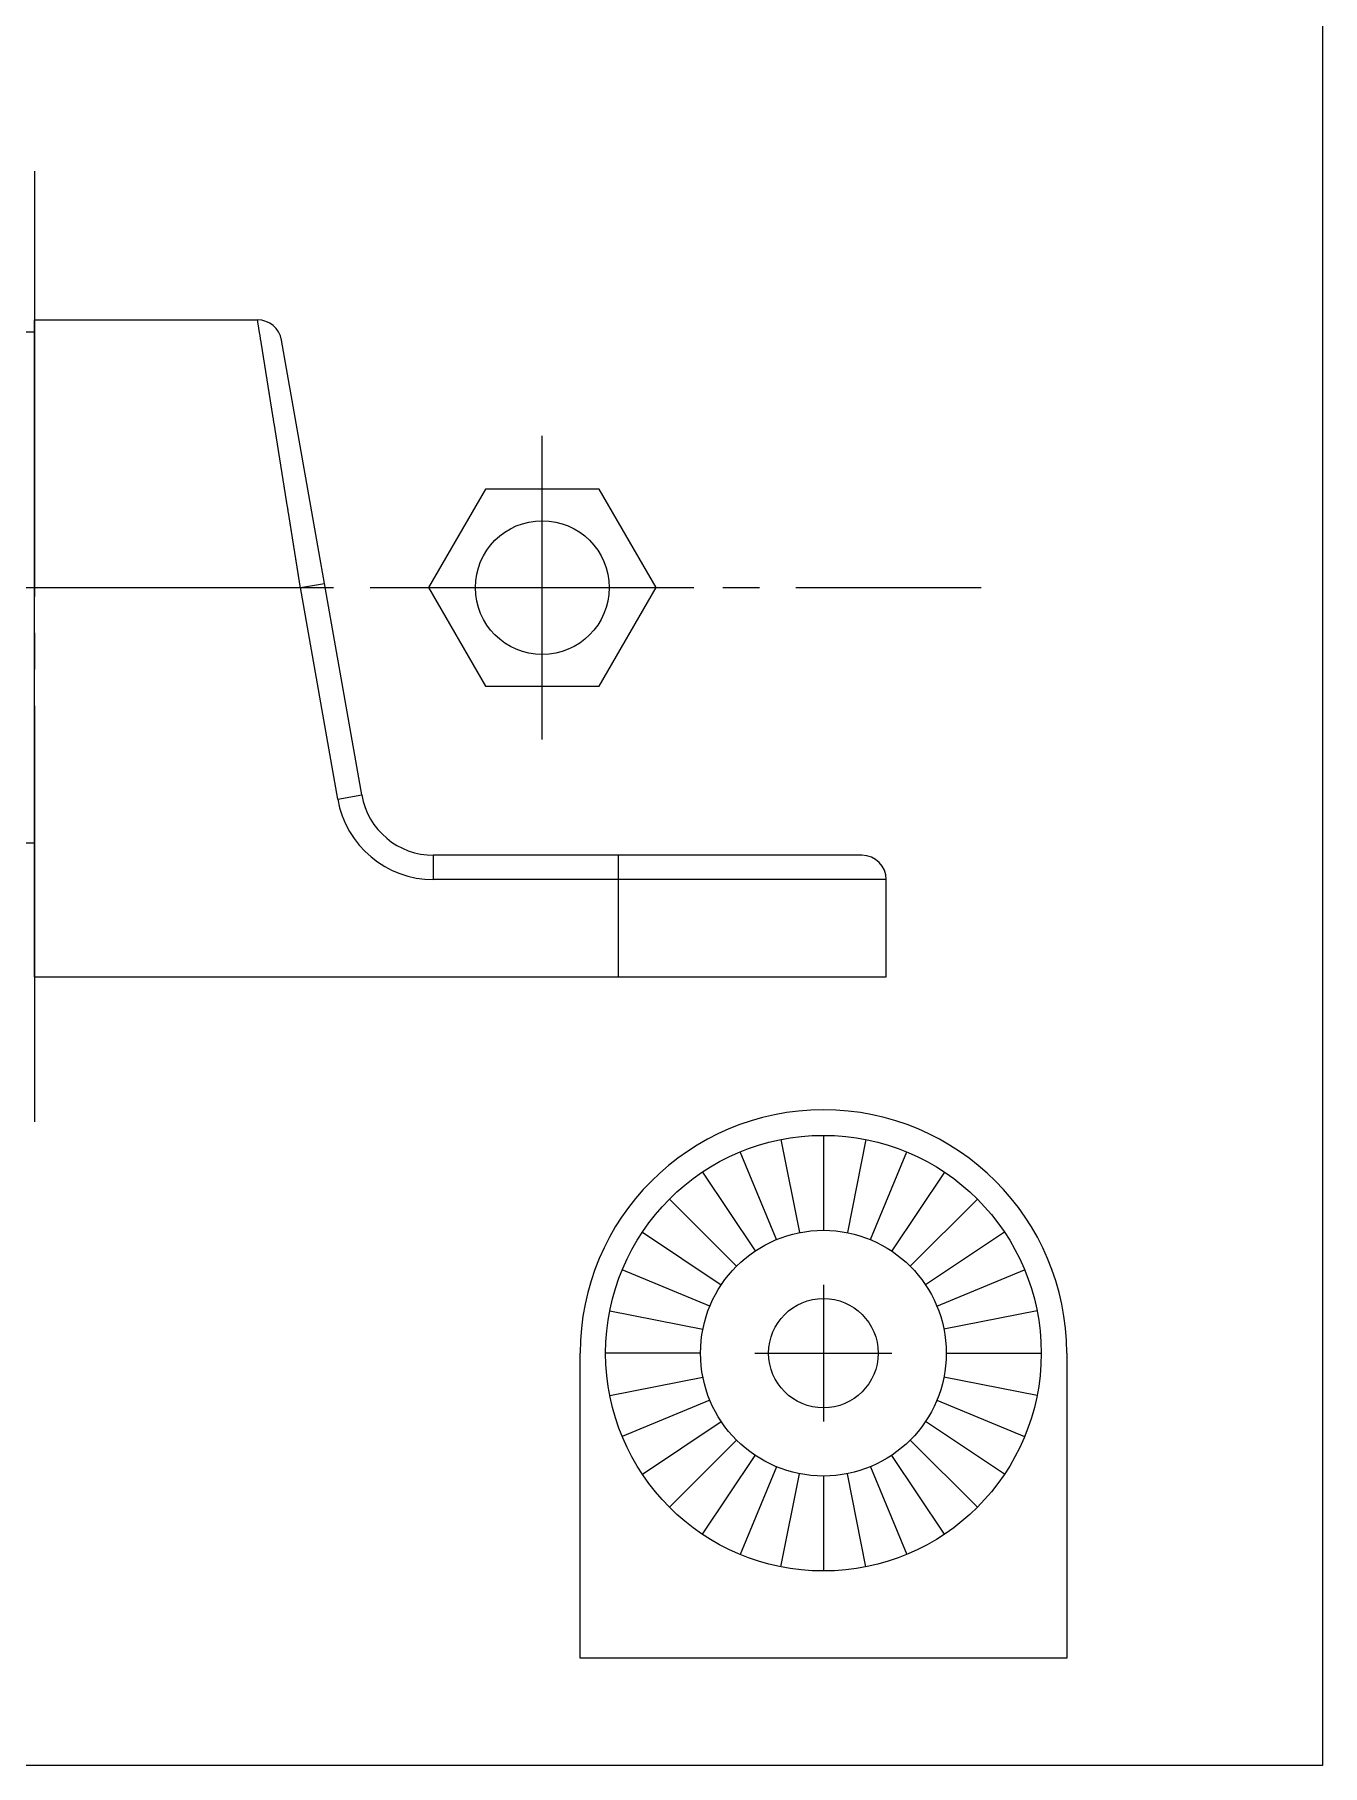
# Model space of a CAD drawing. Extents: x 118 to 448, y 15 to 277.
# Drawn here: x 395.1 to 448.1, y 128.6 to 199.8 of the extents above; entities that cross this region are included whole.
import ezdxf

# ---------------------------------------------------------------- set-up
doc = ezdxf.new("R2010")
doc.units = 0
doc.linetypes.add('CENTER', pattern=[17.5, 13, -1.5, 1.5, -1.5])
doc.layers.get('0').update_dxf_attribs({"linetype": 'CONTINUOUS'})
doc.layers.add('CENTER', color=1, linetype='CENTER')

msp = doc.modelspace()

# ---------------------------------------------------------------- linework, layer by layer
for p, q in [((395.149, 194.137), (395.149, 189.663)), ((395.149, 159.553), (395.149, 155.079))]:
    msp.add_line(p, q)
at = {"color": 7, "linetype": 'CONTINUOUS'}
for p, q in [((395.149, 161.026), (395.149, 188.026)), ((395.149, 188.026), (404.31, 188.026)), ((395.149, 187.526), (394.649, 187.526)), ((408.591, 168.505), (405.295, 187.2)), ((406.074, 177.026), (407.058, 177.2)), ((395.149, 177.026), (406.074, 177.026)), ((407.607, 168.331), (406.074, 177.026)), ((407.607, 168.331), (408.591, 168.505)), ((395.149, 166.526), (394.649, 166.526)), ((429.149, 166.026), (411.546, 166.026)), ((411.546, 165.026), (411.546, 166.026)), ((419.149, 161.026), (419.149, 166.026)), ((430.149, 165.026), (411.546, 165.026)), ((430.149, 161.026), (430.149, 165.026)), ((395.149, 161.026), (430.149, 161.026)), ((425.82, 154.344), (426.581, 150.519)), ((427.566, 154.516), (427.566, 150.616)), ((429.313, 154.344), (428.552, 150.519)), ((425.634, 150.231), (424.141, 153.835)), ((429.499, 150.231), (430.992, 153.835)), ((422.594, 153.008), (424.761, 149.765)), ((432.539, 153.008), (430.372, 149.765)), ((423.996, 149.137), (421.238, 151.894)), ((431.137, 149.137), (433.895, 151.894)), ((420.125, 150.538), (423.368, 148.372)), ((435.008, 150.538), (431.765, 148.372)), ((422.901, 147.498), (419.298, 148.991)), ((432.232, 147.498), (435.835, 148.991)), ((418.788, 147.312), (422.614, 146.551)), ((436.345, 147.312), (432.519, 146.551)), ((417.566, 133.031), (417.566, 145.566)), ((422.516, 145.566), (418.616, 145.566)), ((432.616, 145.566), (436.516, 145.566)), ((437.566, 145.566), (437.566, 133.031)), ((418.788, 143.82), (422.614, 144.581)), ((436.345, 143.82), (432.519, 144.581)), ((422.901, 143.633), (419.298, 142.141)), ((432.232, 143.633), (435.835, 142.141)), ((420.125, 140.594), (423.368, 142.76)), ((435.008, 140.594), (431.765, 142.76)), ((423.996, 141.995), (421.238, 139.237)), ((431.137, 141.995), (433.895, 139.237)), ((422.594, 138.124), (424.761, 141.367)), ((425.634, 140.9), (424.141, 137.297)), ((429.499, 140.9), (430.992, 137.297)), ((432.539, 138.124), (430.372, 141.367)), ((425.82, 136.788), (426.581, 140.613)), ((427.566, 140.516), (427.566, 136.616)), ((429.313, 136.788), (428.552, 140.613)), ((437.566, 133.031), (417.566, 133.031))]:
    msp.add_line(p, q, dxfattribs=at)
msp.add_lwpolyline([(333.254, 262.323), (448.072, 262.323), (448.072, 128.626), (333.254, 128.626)], close=True, dxfattribs=at)
msp.add_lwpolyline([(413.673, 181.076), (411.335, 177.026), (413.673, 172.976), (418.35, 172.976), (420.688, 177.026), (418.35, 181.076)], close=True)
at = {"color": 7}
msp.add_polyline3d([(406.074, 177.026, 0), (406.069, 177.055, 0), (406.064, 177.084, 0), (406.06, 177.112, 0), (406.055, 177.141, 0), (406.051, 177.17, 0), (406.046, 177.198, 0), (406.041, 177.227, 0), (406.037, 177.256, 0), (406.032, 177.285, 0), (406.028, 177.313, 0), (406.023, 177.342, 0), (406.018, 177.371, 0), (406.014, 177.399, 0), (406.009, 177.428, 0), (406.005, 177.457, 0), (406, 177.486, 0), (405.995, 177.514, 0), (405.991, 177.543, 0), (405.986, 177.572, 0), (405.982, 177.601, 0), (405.977, 177.629, 0), (405.972, 177.658, 0), (405.968, 177.687, 0), (405.963, 177.715, 0), (405.959, 177.744, 0), (405.954, 177.773, 0), (405.949, 177.802, 0), (405.945, 177.83, 0), (405.94, 177.859, 0), (405.936, 177.888, 0), (405.931, 177.916, 0), (405.926, 177.945, 0), (405.922, 177.974, 0), (405.917, 178.003, 0), (405.913, 178.031, 0), (405.908, 178.06, 0), (405.903, 178.089, 0), (405.899, 178.117, 0), (405.894, 178.146, 0), (405.89, 178.175, 0), (405.885, 178.204, 0), (405.88, 178.232, 0), (405.876, 178.261, 0), (405.871, 178.29, 0), (405.867, 178.319, 0), (405.862, 178.347, 0), (405.857, 178.376, 0), (405.853, 178.405, 0), (405.848, 178.433, 0), (405.844, 178.462, 0), (405.839, 178.491, 0), (405.834, 178.52, 0), (405.83, 178.548, 0), (405.825, 178.577, 0), (405.82, 178.606, 0), (405.816, 178.634, 0), (405.811, 178.663, 0), (405.807, 178.692, 0), (405.802, 178.721, 0), (405.797, 178.749, 0), (405.793, 178.778, 0), (405.788, 178.807, 0), (405.784, 178.835, 0), (405.779, 178.864, 0), (405.774, 178.893, 0), (405.77, 178.922, 0), (405.765, 178.95, 0), (405.761, 178.979, 0), (405.756, 179.008, 0), (405.751, 179.037, 0), (405.747, 179.065, 0), (405.742, 179.094, 0), (405.738, 179.123, 0), (405.733, 179.151, 0), (405.728, 179.18, 0), (405.724, 179.209, 0), (405.719, 179.238, 0), (405.715, 179.266, 0), (405.71, 179.295, 0), (405.705, 179.324, 0), (405.701, 179.352, 0), (405.696, 179.381, 0), (405.692, 179.41, 0), (405.687, 179.439, 0), (405.682, 179.467, 0), (405.678, 179.496, 0), (405.673, 179.525, 0), (405.669, 179.554, 0), (405.664, 179.582, 0), (405.659, 179.611, 0), (405.655, 179.64, 0), (405.65, 179.668, 0), (405.646, 179.697, 0), (405.641, 179.726, 0), (405.636, 179.755, 0), (405.632, 179.783, 0), (405.627, 179.812, 0), (405.623, 179.841, 0), (405.618, 179.869, 0), (405.613, 179.898, 0), (405.609, 179.927, 0), (405.604, 179.956, 0), (405.6, 179.984, 0), (405.595, 180.013, 0), (405.59, 180.042, 0), (405.586, 180.07, 0), (405.581, 180.099, 0), (405.576, 180.128, 0), (405.572, 180.157, 0), (405.567, 180.185, 0), (405.563, 180.214, 0), (405.558, 180.243, 0), (405.553, 180.272, 0), (405.549, 180.3, 0), (405.544, 180.329, 0), (405.54, 180.358, 0), (405.535, 180.386, 0), (405.53, 180.415, 0), (405.526, 180.444, 0), (405.521, 180.473, 0), (405.517, 180.501, 0), (405.512, 180.53, 0), (405.507, 180.559, 0), (405.503, 180.587, 0), (405.498, 180.616, 0), (405.494, 180.645, 0), (405.489, 180.674, 0), (405.484, 180.702, 0), (405.48, 180.731, 0), (405.475, 180.76, 0), (405.471, 180.788, 0), (405.466, 180.817, 0), (405.461, 180.846, 0), (405.457, 180.875, 0), (405.452, 180.903, 0), (405.448, 180.932, 0), (405.443, 180.961, 0), (405.438, 180.99, 0), (405.434, 181.018, 0), (405.429, 181.047, 0), (405.425, 181.076, 0), (405.42, 181.104, 0), (405.415, 181.133, 0), (405.411, 181.162, 0), (405.406, 181.191, 0), (405.402, 181.219, 0), (405.397, 181.248, 0), (405.392, 181.277, 0), (405.388, 181.305, 0), (405.383, 181.334, 0), (405.379, 181.363, 0), (405.374, 181.392, 0), (405.369, 181.42, 0), (405.365, 181.449, 0), (405.36, 181.478, 0), (405.356, 181.507, 0), (405.351, 181.535, 0), (405.346, 181.564, 0), (405.342, 181.593, 0), (405.337, 181.621, 0), (405.332, 181.65, 0), (405.328, 181.679, 0), (405.323, 181.708, 0), (405.319, 181.736, 0), (405.314, 181.765, 0), (405.309, 181.794, 0), (405.305, 181.822, 0), (405.3, 181.851, 0), (405.296, 181.88, 0), (405.291, 181.909, 0), (405.286, 181.937, 0), (405.282, 181.966, 0), (405.277, 181.995, 0), (405.273, 182.023, 0), (405.268, 182.052, 0), (405.263, 182.081, 0), (405.259, 182.11, 0), (405.254, 182.138, 0), (405.25, 182.167, 0), (405.245, 182.196, 0), (405.24, 182.225, 0), (405.236, 182.253, 0), (405.231, 182.282, 0), (405.227, 182.311, 0), (405.222, 182.339, 0), (405.217, 182.368, 0), (405.213, 182.397, 0), (405.208, 182.426, 0), (405.204, 182.454, 0), (405.199, 182.483, 0), (405.194, 182.512, 0), (405.19, 182.54, 0), (405.185, 182.569, 0), (405.181, 182.598, 0), (405.176, 182.627, 0), (405.171, 182.655, 0), (405.167, 182.684, 0), (405.162, 182.713, 0), (405.158, 182.741, 0), (405.153, 182.77, 0), (405.148, 182.799, 0), (405.144, 182.828, 0), (405.139, 182.856, 0), (405.135, 182.885, 0), (405.13, 182.914, 0), (405.125, 182.943, 0), (405.121, 182.971, 0), (405.116, 183, 0), (405.111, 183.029, 0), (405.107, 183.057, 0), (405.102, 183.086, 0), (405.098, 183.115, 0), (405.093, 183.144, 0), (405.088, 183.172, 0), (405.084, 183.201, 0), (405.079, 183.23, 0), (405.075, 183.258, 0), (405.07, 183.287, 0), (405.065, 183.316, 0), (405.061, 183.345, 0), (405.056, 183.373, 0), (405.052, 183.402, 0), (405.047, 183.431, 0), (405.042, 183.46, 0), (405.038, 183.488, 0), (405.033, 183.517, 0), (405.029, 183.546, 0), (405.024, 183.574, 0), (405.019, 183.603, 0), (405.015, 183.632, 0), (405.01, 183.661, 0), (405.006, 183.689, 0), (405.001, 183.718, 0), (404.996, 183.747, 0), (404.992, 183.775, 0), (404.987, 183.804, 0), (404.983, 183.833, 0), (404.978, 183.862, 0), (404.973, 183.89, 0), (404.969, 183.919, 0), (404.964, 183.948, 0), (404.96, 183.976, 0), (404.955, 184.005, 0), (404.95, 184.034, 0), (404.946, 184.063, 0), (404.941, 184.091, 0), (404.937, 184.12, 0), (404.932, 184.149, 0), (404.927, 184.178, 0), (404.923, 184.206, 0), (404.918, 184.235, 0), (404.914, 184.264, 0), (404.909, 184.292, 0), (404.904, 184.321, 0), (404.9, 184.35, 0), (404.895, 184.379, 0), (404.891, 184.407, 0), (404.886, 184.436, 0), (404.881, 184.465, 0), (404.877, 184.493, 0), (404.872, 184.522, 0), (404.867, 184.551, 0), (404.863, 184.58, 0), (404.858, 184.608, 0), (404.854, 184.637, 0), (404.849, 184.666, 0), (404.844, 184.694, 0), (404.84, 184.723, 0), (404.835, 184.752, 0), (404.831, 184.781, 0), (404.826, 184.809, 0), (404.821, 184.838, 0), (404.817, 184.867, 0), (404.812, 184.896, 0), (404.808, 184.924, 0), (404.803, 184.953, 0), (404.798, 184.982, 0), (404.794, 185.01, 0), (404.789, 185.039, 0), (404.785, 185.068, 0), (404.78, 185.097, 0), (404.775, 185.125, 0), (404.771, 185.154, 0), (404.766, 185.183, 0), (404.762, 185.211, 0), (404.757, 185.24, 0), (404.752, 185.269, 0), (404.748, 185.298, 0), (404.743, 185.326, 0), (404.739, 185.355, 0), (404.734, 185.384, 0), (404.729, 185.413, 0), (404.725, 185.441, 0), (404.72, 185.47, 0), (404.716, 185.499, 0), (404.711, 185.527, 0), (404.706, 185.556, 0), (404.702, 185.585, 0), (404.697, 185.614, 0), (404.693, 185.642, 0), (404.688, 185.671, 0), (404.683, 185.7, 0), (404.679, 185.728, 0), (404.674, 185.757, 0), (404.67, 185.786, 0), (404.665, 185.815, 0), (404.66, 185.843, 0), (404.656, 185.872, 0), (404.651, 185.901, 0), (404.647, 185.929, 0), (404.642, 185.958, 0), (404.637, 185.987, 0), (404.633, 186.016, 0), (404.628, 186.044, 0), (404.623, 186.073, 0), (404.619, 186.102, 0), (404.614, 186.131, 0), (404.61, 186.159, 0), (404.605, 186.188, 0), (404.6, 186.217, 0), (404.596, 186.245, 0), (404.591, 186.274, 0), (404.587, 186.303, 0), (404.582, 186.332, 0), (404.577, 186.36, 0), (404.573, 186.389, 0), (404.568, 186.418, 0), (404.564, 186.446, 0), (404.559, 186.475, 0), (404.554, 186.504, 0), (404.55, 186.533, 0), (404.545, 186.561, 0), (404.541, 186.59, 0), (404.536, 186.619, 0), (404.531, 186.648, 0), (404.527, 186.676, 0), (404.522, 186.705, 0), (404.518, 186.734, 0), (404.513, 186.762, 0), (404.508, 186.791, 0), (404.504, 186.82, 0), (404.499, 186.849, 0), (404.495, 186.877, 0), (404.49, 186.906, 0), (404.485, 186.935, 0), (404.481, 186.963, 0), (404.476, 186.992, 0), (404.472, 187.021, 0), (404.467, 187.05, 0), (404.462, 187.078, 0), (404.458, 187.107, 0), (404.453, 187.136, 0), (404.449, 187.164, 0), (404.444, 187.193, 0), (404.439, 187.222, 0), (404.435, 187.251, 0), (404.43, 187.279, 0), (404.426, 187.308, 0), (404.421, 187.337, 0), (404.416, 187.366, 0), (404.412, 187.394, 0), (404.407, 187.423, 0), (404.403, 187.452, 0), (404.398, 187.48, 0), (404.393, 187.509, 0), (404.389, 187.538, 0), (404.384, 187.567, 0), (404.379, 187.595, 0), (404.375, 187.624, 0), (404.37, 187.653, 0), (404.366, 187.681, 0), (404.361, 187.71, 0), (404.356, 187.739, 0), (404.352, 187.768, 0), (404.347, 187.796, 0), (404.343, 187.825, 0), (404.338, 187.854, 0), (404.333, 187.882, 0), (404.329, 187.911, 0), (404.324, 187.94, 0), (404.32, 187.969, 0), (404.315, 187.997, 0), (404.31, 188.026, 0)], dxfattribs=at)
at = {"color": 7, "linetype": 'CONTINUOUS'}
for centre, radius in [((416.012, 177.026), 2.75), ((427.566, 145.566), 8.95), ((427.566, 145.566), 5.05), ((427.566, 145.566), 2.25)]:
    msp.add_circle(centre, radius, dxfattribs=at)
for centre, radius, start, end in [((404.31, 187.026), 1, 10, 90), ((411.546, 169.026), 4, 190, 270), ((411.546, 169.026), 3, 190, 270), ((429.149, 165.026), 1, 0, 90), ((427.566, 145.566), 10, 0, 180)]:
    msp.add_arc(centre, radius, start, end, dxfattribs=at)
at = {"layer": 'CENTER', "color": 1, "linetype": 'CENTER'}
for p, q in [((395.149, 189.663), (395.149, 159.553)), ((416.012, 170.79), (416.012, 183.261)), ((338.937, 177.026), (434.043, 177.026)), ((409.777, 177.026), (422.247, 177.026)), ((409.777, 177.026), (422.247, 177.026)), ((418.534, 177.026), (420.534, 177.026)), ((427.566, 148.378), (427.566, 142.753)), ((424.754, 145.566), (430.379, 145.566))]:
    msp.add_line(p, q, dxfattribs=at)

doc.saveas('drawing.dxf')
